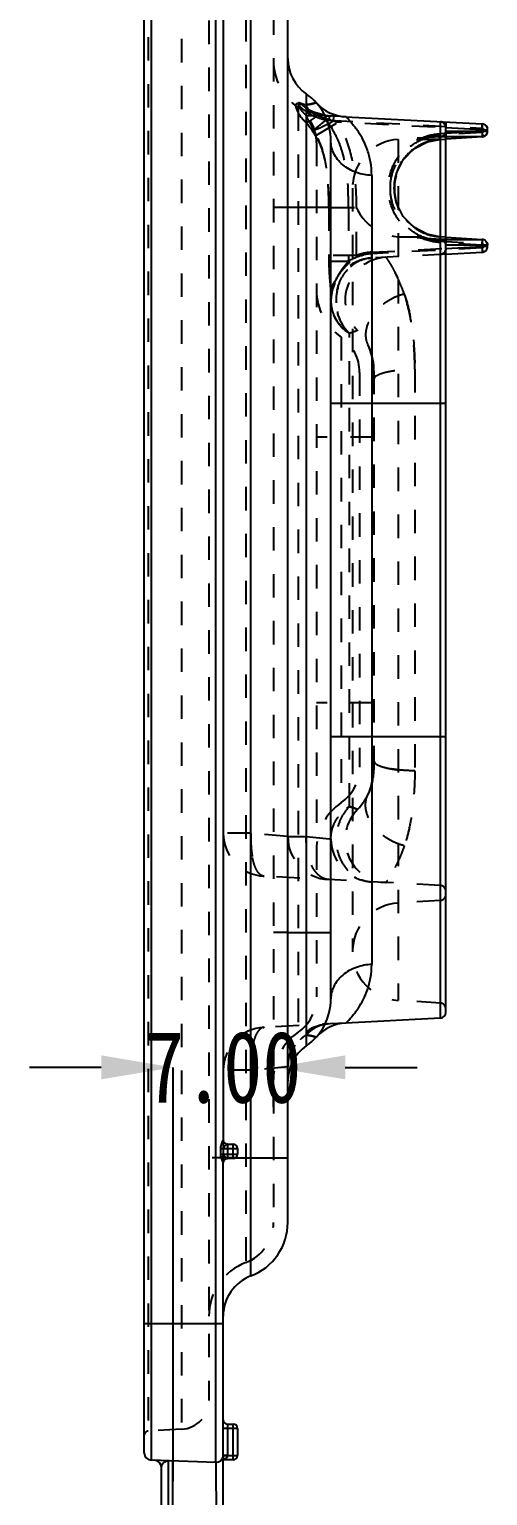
# Model space of a CAD drawing. Header units: millimetres. Extents: x 564 to 2602, y -1989 to 1042.
# Drawn here: x 923.5 to 955.4, y 0.3 to 102.4 of the extents above; entities that cross this region are included whole.
import ezdxf

# ---------------------------------------------------------------- set-up
doc = ezdxf.new("R2010")
doc.units = ezdxf.units.MM
doc.header["$LTSCALE"] = 16.335
doc.header["$PDMODE"] = 3
doc.header["$PDSIZE"] = 0.3125
doc.linetypes.add('HIDDEN', pattern=[0.2, 0.1, -0.1])
doc.layers.get('0').update_dxf_attribs({"linetype": 'CONTINUOUS'})
doc.layers.get('Defpoints').update_dxf_attribs({"linetype": 'CONTINUOUS'})
doc.layers.add('DEFAULT_2', color=8, linetype='HIDDEN')
doc.styles.get("Standard").update_dxf_attribs({"font": 'txt', "width": 0.8})
doc.dimstyles.get("Standard").update_dxf_attribs({"dimtxt": 0.15625, "dimasz": 0.1875, "dimexe": 0.125, "dimexo": 0.0625, "dimtad": 0, "dimtih": 1, "dimtoh": 1, "dimdsep": 46, "dimtxsty": 'Standard', "dimcen": 0.09, "dimadec": 0, "dimazin": 0, "dimtp": 0.01, "dimtm": 0.01, "dimtfac": 1, "dimtofl": 0, "dimtmove": 0, "dimatfit": 3, "dimfxl": 0, "dimtolj": 1, "dimarcsym": 0})

# ---------------------------------------------------------------- blocks, each defined once
blk = doc.blocks.new('*D6')
at = {"color": 6, "lineweight": -2}
for p, q in [((928.51, 30.09), (923.51, 30.09)), ((933.51, 1.27), (933.51, 30.09)), ((940.51, 27.32), (940.51, 30.09)), ((945.51, 30.09), (950.51, 30.09))]:
    blk.add_line(p, q, dxfattribs=at)
at = {"color": 6}
for points in [[(928.51, 30.93), (928.51, 29.26), (933.51, 30.09)], [(945.51, 30.93), (945.51, 29.26), (940.51, 30.09)]]:
    blk.add_solid(points, dxfattribs=at)
at = {"layer": 'Defpoints', "color": 0}
for p in [(940.51, 30.09), (940.51, 27.32), (933.51, 1.27)]:
    blk.add_point(p, dxfattribs=at)
at = {"color": 4, "insert": (937.01, 30.09), "char_height": 5, "attachment_point": 5}
blk.add_mtext('\\A1;7.00', dxfattribs=at)

msp = doc.modelspace()

# ---------------------------------------------------------------- linework, layer by layer
at = {"color": 7, "linetype": 'Continuous'}
for p, q in [((931.506, 3.231), (931.506, 129.717)), ((931.988, 126.765), (931.988, 2.731)), ((936.488, 2.574), (936.488, 126.922)), ((938.934, 15.562), (938.934, 113.934)), ((941.506, 19.298), (941.506, 110.198)), ((937.006, 104.448), (937.006, 25.048)), ((942.791, 97.907), (942.791, 31.588)), ((945.551, 96.312), (955.036, 95.815)), ((952.127, 33.528), (952.127, 95.968)), ((952.506, 33.927), (952.506, 95.568)), ((952.507, 95.568), (955.413, 95.416)), ((952.513, 95.324), (952.508, 95.324)), ((952.513, 95.324), (955.413, 95.324)), ((955.413, 95.324), (955.413, 95.416)), ((955.415, 95.416), (955.413, 95.416)), ((944.506, 34.871), (944.506, 94.625)), ((955.04, 94.924), (952.506, 94.924)), ((955.04, 94.924), (952.52, 94.767)), ((947.349, 92.23), (947.349, 37.265)), ((944.506, 89.998), (941.506, 89.998)), ((952.52, 87.929), (955.04, 87.771)), ((952.506, 87.771), (955.04, 87.771)), ((952.506, 86.748), (955.036, 86.88)), ((952.508, 87.372), (952.513, 87.372)), ((955.415, 87.372), (952.513, 87.372)), ((955.413, 87.28), (952.518, 87.128)), ((955.413, 87.28), (955.413, 87.372)), ((955.413, 87.28), (955.415, 87.28)), ((952.506, 76.348), (944.506, 76.348)), ((944.506, 53.148), (952.506, 53.148)), ((941.506, 39.498), (944.506, 39.498)), ((952.127, 33.528), (945.551, 33.183)), ((937.306, 24.748), (937.706, 24.748)), ((937.706, 23.748), (937.706, 24.748)), ((936.817, 24.448), (938.006, 24.448)), ((936.817, 24.448), (936.817, 24.048)), ((936.817, 24.048), (938.006, 24.048)), ((937.004, 24.448), (937.004, 24.048)), ((937.706, 23.748), (937.306, 23.748)), ((937.865, 23.798), (941.506, 23.798)), ((938.006, 24.448), (938.006, 24.048)), ((937.006, 3.074), (937.006, 23.448)), ((931.506, 12.248), (937.006, 12.248)), ((937.306, 5.248), (937.706, 5.248)), ((937.306, 5.248), (937.306, 3.048)), ((937.706, 2.748), (937.706, 5.248)), ((938.006, 4.948), (937.006, 4.948)), ((938.006, 4.948), (938.006, 3.048)), ((936.488, 2.574), (931.988, 2.731)), ((932.706, -8.252), (932.706, 2.223)), ((933.206, -1.314), (933.188, 2.689)), ((933.506, -8.252), (933.506, 2.748)), ((936.488, 2.574), (936.506, -1.429)), ((937.706, 2.748), (937.004, 2.748)), ((937.006, -8.252), (937.006, 2.748)), ((937.306, 3.048), (938.006, 3.048))]:
    msp.add_line(p, q, dxfattribs=at)
for centre, radius, start, end in [((944.506, 100.369), 3, 180, 235.1501), ((940.506, 94.625), 4, 0, 55.1501), ((945.708, 99.308), 3, 221.99368, 267), ((955.015, 95.417), 0.399, 72.48128, 86.96196), ((955.026, 95.319), 0.395, 298.05145, 308.89373), ((955.027, 95.421), 0.393, 52.0009, 58.02253), ((955.016, 95.417), 0.399, 28.93845, 51.96009), ((955.016, 95.322), 0.398, 308.95033, 330.07125), ((955.026, 95.419), 0.395, 28.81759, 35.75139), ((955.026, 95.32), 0.395, 324.84657, 331.36124), ((955.01, 95.416), 0.403, 0.01198, 14.39067), ((955.01, 95.324), 0.403, 345.68369, 359.96557), ((955.025, 95.324), 0.398, 349.79035, 359.93777), ((955.014, 95.323), 0.399, 273.62052, 288.00438), ((955.015, 87.279), 0.399, 273.03904, 287.51795), ((955.014, 87.373), 0.399, 71.99578, 86.37948), ((955.026, 87.275), 0.394, 298.25762, 307.984), ((955.026, 87.377), 0.394, 51.08473, 57.63667), ((955.016, 87.279), 0.399, 308.04016, 331.06677), ((955.016, 87.373), 0.399, 0.03443, 51.05313), ((955.026, 87.375), 0.395, 28.6417, 35.90371), ((955.026, 87.277), 0.395, 324.24525, 331.18137), ((955.01, 87.28), 0.403, 345.60956, 359.98802), ((955.025, 87.281), 0.398, 349.74795, 359.95552), ((940.506, 34.871), 4, 304.84991, 0), ((952.106, 33.927), 0.4, 273, 0), ((945.708, 30.187), 3, 93, 138.00632), ((944.506, 29.126), 3, 124.8499, 180), ((937.306, 25.048), 0.3, 180.0263, 270), ((937.706, 24.448), 0.3, 0, 90), ((937.306, 23.448), 0.3, 90, 179.97371), ((937.706, 24.048), 0.3, 270, 0), ((937.506, 19.298), 4, 290.92483, 0), ((940.006, 12.759), 3, 110.92483, 180), ((937.306, 5.548), 0.3, 180, 270), ((937.706, 4.948), 0.3, 0, 90), ((932.006, 3.231), 0.5, 180, 268), ((936.506, 3.074), 0.5, 268, 0), ((932.206, 2.223), 0.5, 0, 88), ((937.004, 2.448), 0.3, 90, 128.54434), ((937.706, 3.048), 0.3, 270, 0)]:
    msp.add_arc(centre, radius, start, end, dxfattribs=at)
for points, knots in [([(947.349, 92.23), (947.349, 92.545), (947.296, 93.146), (947.077, 93.972), (946.779, 94.671), (946.49, 95.167), (946.257, 95.502), (946.097, 95.712), (945.949, 95.89), (945.819, 96.037), (945.724, 96.139), (945.66, 96.205), (945.624, 96.243), (945.594, 96.271), (945.573, 96.294), (945.558, 96.304), (945.554, 96.312), (945.551, 96.312)], [0, 0, 0, 0, 0.206616, 0.3922058, 0.5578529, 0.7030068, 0.7672223, 0.8251231, 0.8760034, 0.9190837, 0.9535849, 0.9674353, 0.9789305, 0.9880031, 0.9945851, 0.9986073, 1, 1, 1, 1]), ([(952.136, 95.967), (952.234, 95.962), (952.435, 95.872), (952.513, 95.667), (952.513, 95.568)], [0, 0, 0, 0, 0.4993427, 1, 1, 1, 1]), ([(947.349, 92.23), (946.989, 92.245), (946.442, 92.347), (945.776, 92.648), (945.324, 92.955), (944.958, 93.332), (944.616, 93.867), (944.506, 94.332), (944.506, 94.625)], [0, 0, 0, 0, 0.2645455, 0.4012637, 0.5354226, 0.6637383, 0.784479, 1, 1, 1, 1]), ([(947.349, 37.265), (946.989, 37.25), (946.442, 37.149), (945.776, 36.847), (945.324, 36.541), (944.958, 36.164), (944.616, 35.628), (944.506, 35.164), (944.506, 34.871)], [0, 0, 0, 0, 0.2645447, 0.4012626, 0.5354214, 0.6637372, 0.7844781, 1, 1, 1, 1]), ([(945.551, 33.183), (945.553, 33.184), (945.558, 33.192), (945.573, 33.202), (945.594, 33.224), (945.623, 33.253), (945.66, 33.29), (945.724, 33.356), (945.819, 33.458), (945.949, 33.605), (946.097, 33.784), (946.257, 33.994), (946.49, 34.329), (946.779, 34.824), (947.077, 35.524), (947.296, 36.35), (947.349, 36.95), (947.349, 37.266)], [0, 0, 0, 0, 0.0013867, 0.0054059, 0.0119873, 0.0210613, 0.0325592, 0.0464133, 0.0809227, 0.12401, 0.1748951, 0.2327987, 0.2970146, 0.4421643, 0.6078044, 0.7933867, 1, 1, 1, 1]), ([(937.006, 25.048), (937.006, 25.046), (937, 25.041), (936.994, 25.029), (936.982, 25.009), (936.969, 24.981), (936.953, 24.949), (936.93, 24.898), (936.901, 24.83), (936.868, 24.742), (936.831, 24.616), (936.82, 24.515), (936.817, 24.448)], [0, 0, 0, 0, 0.0080061, 0.0300975, 0.0666688, 0.1161815, 0.1746826, 0.2385228, 0.3772645, 0.5261225, 0.6811027, 1, 1, 1, 1]), ([(937.305, 24.748), (937.299, 24.748), (937.282, 24.735), (937.251, 24.718), (937.209, 24.689), (937.161, 24.656), (937.111, 24.617), (937.062, 24.572), (937.019, 24.518), (937.006, 24.471), (937.004, 24.448)], [0, 0, 0, 0, 0.0433194, 0.1325718, 0.2524851, 0.3871253, 0.531308, 0.6829079, 0.8389732, 1, 1, 1, 1]), ([(936.817, 24.048), (936.821, 23.98), (936.834, 23.848), (936.889, 23.696), (936.935, 23.586), (936.963, 23.526), (936.982, 23.488), (936.995, 23.464), (936.999, 23.458), (937.006, 23.447), (937.006, 23.448)], [0, 0, 0, 0, 0.3189669, 0.6224638, 0.761287, 0.8834591, 0.9329788, 0.9705648, 0.9935815, 1, 1, 1, 1]), ([(937.004, 24.048), (937.007, 24.024), (937.019, 23.978), (937.062, 23.924), (937.111, 23.879), (937.16, 23.84), (937.208, 23.806), (937.251, 23.779), (937.282, 23.76), (937.299, 23.748), (937.305, 23.748)], [0, 0, 0, 0, 0.1608561, 0.3167522, 0.467881, 0.6118474, 0.7470946, 0.8671666, 0.9550227, 1, 1, 1, 1]), ([(937.306, 3.048), (937.267, 3.049), (937.212, 3.052), (937.141, 3.056), (937.096, 3.059), (937.06, 3.063), (937.031, 3.066), (937.017, 3.069), (937.006, 3.071), (937.006, 3.074)], [0, 0, 0, 0, 0.3802733, 0.5529347, 0.7038317, 0.8278228, 0.9201096, 0.977718, 1, 1, 1, 1]), ([(932.706, 2.223), (932.706, 2.258), (932.715, 2.326), (932.757, 2.417), (932.811, 2.497), (932.894, 2.589), (933.019, 2.669), (933.134, 2.691), (933.188, 2.689)], [0, 0, 0, 0, 0.144246, 0.2749709, 0.407075, 0.5369261, 0.7768255, 1, 1, 1, 1]), ([(937.024, 2.756), (937.022, 2.755), (937.015, 2.752), (937.009, 2.748), (937.004, 2.748)], [0, 0, 0, 0, 0.3791216, 1, 1, 1, 1]), ([(937.134, 2.813), (937.124, 2.807), (937.089, 2.786), (937.051, 2.768), (937.024, 2.756)], [0, 0, 0, 0, 0.280744, 1, 1, 1, 1]), ([(937.305, 3.048), (937.301, 3.021), (937.288, 2.97), (937.247, 2.903), (937.192, 2.854), (937.154, 2.826), (937.134, 2.813)], [0, 0, 0, 0, 0.2688971, 0.5245106, 0.7692186, 1, 1, 1, 1])]:
    msp.add_open_spline(points, degree=3, knots=knots, dxfattribs=at)
for points in [[(952.506, 95.568), (952.506, 95.635), (952.488, 95.704), (952.455, 95.762)], [(955.134, 95.8), (955.105, 95.808), (955.075, 95.813), (955.044, 95.815)], [(955.235, 95.755), (955.204, 95.774), (955.169, 95.789), (955.134, 95.8)], [(955.304, 95.691), (955.258, 95.74), (955.198, 95.777), (955.135, 95.797)], [(955.305, 95.05), (955.26, 95.001), (955.201, 94.964), (955.138, 94.943)], [(955.304, 95.691), (955.35, 95.643), (955.384, 95.581), (955.401, 95.516)], [(955.305, 95.05), (955.35, 95.098), (955.384, 95.16), (955.401, 95.224)], [(955.361, 95.124), (955.396, 95.184), (955.415, 95.255), (955.415, 95.324)], [(955.415, 95.416), (955.415, 95.482), (955.397, 95.551), (955.365, 95.61)], [(955.422, 95.415), (955.422, 95.482), (955.404, 95.551), (955.372, 95.609)], [(955.373, 95.131), (955.394, 95.169), (955.408, 95.211), (955.416, 95.254)], [(955.048, 94.924), (955.105, 94.928), (955.161, 94.944), (955.211, 94.971)], [(955.044, 86.881), (955.103, 86.884), (955.161, 86.901), (955.213, 86.928)], [(955.137, 87.755), (955.108, 87.764), (955.078, 87.769), (955.048, 87.771)], [(955.304, 87.005), (955.258, 86.956), (955.198, 86.918), (955.135, 86.898)], [(955.237, 87.71), (955.206, 87.729), (955.172, 87.745), (955.137, 87.755)], [(955.305, 87.646), (955.26, 87.694), (955.201, 87.732), (955.138, 87.752)], [(955.304, 87.005), (955.35, 87.053), (955.384, 87.115), (955.401, 87.18)], [(955.365, 87.565), (955.397, 87.507), (955.415, 87.438), (955.415, 87.372)], [(955.365, 87.086), (955.397, 87.144), (955.415, 87.213), (955.415, 87.28)], [(955.372, 87.086), (955.393, 87.125), (955.408, 87.167), (955.416, 87.21)], [(955.422, 87.372), (955.422, 87.438), (955.405, 87.507), (955.373, 87.565)]]:
    msp.add_open_spline(points, degree=3, dxfattribs=at)
at = {"layer": 'DEFAULT_2', "color": 8, "linetype": 'HIDDEN'}
for p, q in [((931.79, 124.733), (931.79, 4.763)), ((934.11, 124.611), (934.11, 4.884)), ((936.006, 122.614), (936.006, 6.882)), ((938.577, 113), (938.577, 16.496)), ((940.506, 110.198), (940.506, 19.298)), ((942.22, 96.96), (942.22, 32.536)), ((945.551, 96.312), (944.41, 96.372)), ((944.41, 96.073), (955.044, 95.515)), ((944.69, 96.034), (944.707, 96.357)), ((943.501, 95.025), (944.999, 95.941)), ((955.036, 95.416), (944.999, 95.941)), ((952.078, 95.14), (955.036, 95.324)), ((952.103, 94.741), (952.078, 95.14)), ((955.045, 95.224), (952.113, 95.041)), ((952.506, 95.568), (952.513, 95.568)), ((952.507, 95.568), (952.506, 95.568)), ((952.506, 95.324), (952.508, 95.324)), ((952.508, 95.324), (952.513, 95.324)), ((955.036, 95.416), (955.036, 95.324)), ((955.036, 95.416), (955.415, 95.416)), ((955.139, 95.324), (955.139, 95.415)), ((943.506, 94.498), (943.506, 34.998)), ((952.133, 94.925), (949.194, 94.741)), ((949.194, 94.741), (949.194, 34.754)), ((952.114, 94.741), (949.194, 94.741)), ((952.103, 94.741), (952.52, 94.767)), ((952.506, 94.924), (952.14, 94.924)), ((946.006, 91.348), (946.006, 38.148)), ((941.506, 89.998), (940.506, 89.998)), ((944.362, 89.998), (944.365, 86.255)), ((944.506, 89.998), (946.29, 89.998)), ((945.734, 89.998), (945.734, 86.255)), ((946.29, 86.657), (946.29, 89.998)), ((949.194, 87.954), (952.114, 87.954)), ((952.133, 87.771), (949.194, 87.954)), ((952.078, 87.555), (952.103, 87.954)), ((952.52, 87.929), (952.103, 87.954)), ((947.349, 86.478), (947.328, 86.877)), ((947.331, 86.877), (955.036, 87.28)), ((955.044, 87.18), (947.349, 86.777)), ((955.036, 87.372), (952.078, 87.555)), ((952.113, 87.655), (955.045, 87.472)), ((952.506, 87.771), (952.14, 87.771)), ((952.508, 87.372), (952.506, 87.372)), ((952.506, 87.127), (952.513, 87.128)), ((952.513, 87.372), (952.508, 87.372)), ((955.036, 87.372), (955.036, 87.28)), ((955.415, 87.28), (955.036, 87.28)), ((955.139, 87.28), (955.139, 87.372)), ((955.415, 87.372), (955.422, 87.372)), ((946.29, 86.657), (944.362, 86.657)), ((944.365, 86.255), (945.734, 86.255)), ((952.506, 86.748), (947.349, 86.478)), ((948.339, 86.529), (948.211, 86.523)), ((944.506, 83.704), (944.504, 83.579)), ((945.22, 80.96), (945.22, 48.536)), ((945.791, 48.266), (945.791, 81.23)), ((947.088, 80.404), (947.205, 80.126)), ((947.2, 80.138), (947.369, 79.523)), ((947.365, 79.54), (947.48, 78.715)), ((947.478, 78.736), (947.506, 78.055)), ((950.349, 78.744), (950.349, 50.752)), ((946.506, 78.498), (946.506, 50.998)), ((947.506, 78.625), (947.506, 50.871)), ((947.506, 73.998), (943.506, 73.998)), ((947.506, 55.498), (943.506, 55.498)), ((947.506, 51.445), (947.478, 50.759)), ((947.48, 50.781), (947.365, 49.955)), ((947.205, 49.37), (947.088, 49.092)), ((947.369, 49.973), (947.201, 49.358)), ((938.934, 46.407), (937.006, 46.407)), ((941.506, 46.171), (938.934, 46.407)), ((941.506, 46.171), (942.791, 46.171)), ((942.791, 46.171), (944.506, 46.014)), ((952.127, 42.768), (939.849, 43.411)), ((948.301, 42.968), (948.3, 42.968)), ((948.339, 42.966), (948.301, 42.968)), ((952.131, 41.724), (949.194, 41.541)), ((941.506, 39.498), (940.506, 39.498)), ((952.131, 34.571), (949.194, 34.754)), ((945.551, 33.183), (939.849, 32.885)), ((938.934, 29.889), (937.006, 29.889)), ((941.506, 30.124), (938.934, 29.889)), ((937.006, 25.048), (937.006, 24.448)), ((937.306, 24.748), (937.306, 23.748)), ((937.865, 23.798), (936.006, 23.798)), ((937.006, 23.448), (937.006, 24.048)), ((934.11, 4.884), (931.79, 4.763)), ((937.006, 3.074), (937.006, 2.748))]:
    msp.add_line(p, q, dxfattribs=at)
for points in [[(948.901, 91.343), (949.064, 92.384), (949.54, 93.327), (950.283, 94.079), (951.222, 94.569), (952.103, 94.741)], [(952.103, 87.955), (951.221, 88.127), (950.284, 88.616), (949.542, 89.365), (949.066, 90.304), (948.901, 91.343)], [(944.503, 83.423), (944.505, 83.285), (944.506, 83.229)]]:
    msp.add_lwpolyline(points, dxfattribs=at)
for centre, radius, start, end in [((944.506, 100.242), 4, 180, 235.1501), ((942.634, 98.702), 1.547, 253.63055, 256.52502), ((940.506, 94.498), 3, 0, 55.1501), ((943.52, 98.156), 1.622, 225.99089, 236.54723), ((946.797, 105.569), 9.836, 250.13849, 254.48091), ((944.675, 101.374), 5.009, 263.14367, 266.97049), ((939.932, 92.742), 5.398, 37.428, 38.34451), ((944.686, 101.242), 5.177, 264.23261, 264.92071), ((939.891, 92.711), 5.449, 37.04385, 37.42882), ((944.675, 101.111), 5.046, 264.9149, 266.99178), ((971.168, 183.495), 91.381, 253.15701, 253.3587), ((939.783, 92.84), 4.24, 30.62891, 35.74716), ((983.302, 116.364), 45.16, 207.67655, 208.19841), ((939.487, 92.662), 4.586, 28.34191, 30.66119), ((939.867, 92.693), 5.479, 36.66937, 37.04386), ((952.377, 91.164), 3.886, 94.96939, 105.44991), ((952.388, 91.074), 3.976, 93.96997, 95.00971), ((946.709, 94.703), 5.413, 2.29892, 3.57409), ((952.108, 95.324), 0.4, 273.59421, 0.0329), ((949.406, 91.348), 3.4, 93.56971, 266.43029), ((952.327, 91.348), 3.4, 110.207, 249.78394), ((952.311, 91.33), 3.417, 119.89076, 138.48209), ((952.317, 91.316), 3.432, 109.6674, 119.86459), ((952.329, 91.333), 3.415, 93.60784, 110.14853), ((952.319, 91.3), 3.448, 93.58285, 109.60471), ((952.296, 91.345), 3.396, 138.51756, 162.33562), ((952.306, 91.345), 3.406, 162.37892, 179.94523), ((925.777, 90.034), 19.957, 359.89665, 3.7446), ((952.323, 91.348), 3.679, 179.34752, 180.65514), ((952.329, 91.364), 3.416, 249.84569, 266.391), ((947.506, 83.482), 3.4, 92.94329, 110.94368), ((952.377, 91.53), 3.884, 254.54069, 265.03378), ((952.388, 91.619), 3.974, 264.99381, 266.0333), ((946.932, 87.981), 5.189, 356.39826, 357.71805), ((952.108, 87.372), 0.4, 359.98242, 86.40252), ((952.115, 87.125), 0.397, 273.00733, 0.02458), ((947.506, 83.482), 3, 92.99948, 179.99303), ((948.496, 83.534), 3, 93, 224.52719), ((947.526, 83.446), 3.336, 93.76145, 102.87803), ((947.529, 83.417), 3.364, 93.07058, 93.77525), ((947.506, 84.242), 4, 180, 235.1501), ((938.09, 83.728), 6.415, 0.0637, 2.59981), ((946.974, 83.482), 2.468, 180.00044, 181.0379), ((947.006, 83.483), 2.5, 181.04575, 185.70111), ((947.07, 83.491), 2.564, 185.73976, 199.93123), ((943.506, 78.498), 3, 0, 55.1501), ((947.386, 83.734), 2.968, 232.6706, 237.51402), ((947.814, 83.274), 2.875, 222.6251, 225.28743), ((943.506, 78.625), 4, 360, 44.52719), ((939.816, 78.156), 7.687, 3.58659, 6.22458), ((943.506, 50.998), 3, 304.8499, 0), ((943.506, 50.871), 4, 315.47281, 0), ((947.506, 45.253), 4, 124.8499, 180), ((948.496, 45.962), 3, 135.47281, 267), ((947.388, 45.758), 2.972, 122.49408, 127.33106), ((947.577, 46.433), 2.559, 134.27784, 137.38005), ((940.006, 46.407), 3, 180, 266.99999), ((944.506, 46.171), 3, 180, 266.9999), ((947.506, 46.014), 3, 180, 266.99894), ((947.474, 45.362), 2.347, 249.29484, 266.92723), ((952.106, 42.368), 0.4, 0, 87), ((952.106, 42.124), 0.4, 273.56971, 0), ((949.406, 38.148), 3.4, 93.56971, 266.43029), ((940.506, 34.998), 3, 304.8499, 0), ((952.106, 34.172), 0.4, 0, 86.43029), ((940.006, 29.889), 3, 93.00001, 180), ((944.506, 30.124), 3, 92.99943, 180), ((944.612, 30.722), 2.44, 123.81258, 128.29268), ((944.476, 30.956), 2.169, 101.88657, 109.45142), ((944.468, 30.99), 2.134, 100.84872, 101.86928), ((944.459, 31.042), 2.082, 93.03867, 100.87733), ((944.506, 29.253), 4, 124.8499, 180), ((944.551, 29.611), 3.254, 128.25782, 131.66002), ((944.869, 29.202), 3.771, 123.43121, 128.21171), ((944.686, 30.63), 2.558, 128.31678, 137.77087), ((937.506, 19.298), 3, 290.92483, 0), ((940.006, 12.759), 4, 110.92483, 180), ((934.006, 6.882), 2, 273, 360), ((931.806, 4.463), 0.3, 93, 180)]:
    msp.add_arc(centre, radius, start, end, dxfattribs=at)
for points, knots in [([(942.198, 97.217), (942.163, 97.228), (942.099, 97.241), (942.051, 97.175), (942.049, 97.135), (942.049, 97.113)], [0, 0, 0, 0, 0.4840428, 0.6994486, 1, 1, 1, 1]), ([(942.049, 97.113), (942.049, 97.066), (942.067, 96.962), (942.101, 96.862), (942.122, 96.807)], [0, 0, 0, 0, 0.4428056, 1, 1, 1, 1]), ([(942.791, 96.405), (942.692, 96.492), (942.554, 96.635), (942.4, 96.844), (942.321, 96.979), (942.272, 97.085), (942.246, 97.156), (942.232, 97.218), (942.231, 97.267), (942.255, 97.303), (942.297, 97.307), (942.343, 97.295), (942.376, 97.282), (942.394, 97.275)], [0, 0, 0, 0, 0.3226741, 0.4812011, 0.6327145, 0.7028195, 0.765839, 0.8181264, 0.8563482, 0.8838153, 0.9129168, 0.9522573, 1, 1, 1, 1]), ([(942.394, 97.275), (942.514, 97.137), (942.699, 96.973), (942.905, 96.846), (942.958, 96.816)], [0, 0, 0, 0, 0.7512451, 1, 1, 1, 1]), ([(942.394, 97.275), (942.426, 97.261), (942.555, 97.209), (942.689, 97.17), (942.791, 97.146)], [0, 0, 0, 0, 0.2473025, 1, 1, 1, 1]), ([(942.791, 97.146), (942.849, 97.154), (942.955, 97.171), (943.099, 97.199), (943.218, 97.225), (943.312, 97.25), (943.376, 97.268), (943.416, 97.28), (943.439, 97.287), (943.455, 97.293), (943.469, 97.297), (943.473, 97.3), (943.479, 97.3), (943.479, 97.301)], [0, 0, 0, 0, 0.2471251, 0.4552391, 0.6267503, 0.763916, 0.8686838, 0.9093143, 0.942282, 0.967713, 0.9857303, 0.9964539, 1, 1, 1, 1]), ([(943.478, 97.301), (943.422, 97.28), (943.196, 97.216), (942.965, 97.171), (942.791, 97.146)], [0, 0, 0, 0, 0.2536609, 1, 1, 1, 1]), ([(942.958, 96.816), (942.943, 96.841), (942.88, 96.947), (942.827, 97.059), (942.791, 97.146)], [0, 0, 0, 0, 0.2342073, 1, 1, 1, 1]), ([(942.791, 97.146), (942.797, 97.1), (942.821, 96.938), (942.855, 96.777), (942.888, 96.664)], [0, 0, 0, 0, 0.2841808, 1, 1, 1, 1]), ([(942.122, 96.807), (942.133, 96.78), (942.18, 96.667), (942.239, 96.558), (942.288, 96.48)], [0, 0, 0, 0, 0.2418849, 1, 1, 1, 1]), ([(942.626, 96.803), (942.647, 96.789), (942.73, 96.736), (942.819, 96.692), (942.888, 96.664)], [0, 0, 0, 0, 0.2532979, 1, 1, 1, 1]), ([(942.791, 96.405), (942.901, 96.393), (943.138, 96.397), (943.37, 96.438), (943.492, 96.468)], [0, 0, 0, 0, 0.4692939, 1, 1, 1, 1]), ([(943.309, 95.389), (943.262, 95.478), (943.088, 95.816), (942.919, 96.156), (942.791, 96.405)], [0, 0, 0, 0, 0.2651192, 1, 1, 1, 1]), ([(942.791, 95.91), (942.81, 95.919), (942.894, 95.958), (942.975, 96.003), (943.038, 96.04)], [0, 0, 0, 0, 0.2180852, 1, 1, 1, 1]), ([(942.888, 96.664), (942.88, 96.666), (942.867, 96.668), (942.85, 96.669), (942.832, 96.663), (942.839, 96.644), (942.852, 96.632), (942.869, 96.617), (942.888, 96.602), (942.914, 96.583), (942.949, 96.56), (943.006, 96.524), (943.08, 96.482), (943.171, 96.436), (943.265, 96.393), (943.359, 96.354), (943.423, 96.329), (943.456, 96.318)], [0, 0, 0, 0, 0.0283676, 0.0528618, 0.0698952, 0.0871441, 0.114263, 0.1436746, 0.1745408, 0.2063402, 0.2709528, 0.336396, 0.4683996, 0.6010573, 0.7339675, 0.8669715, 1, 1, 1, 1]), ([(943.492, 96.468), (943.438, 96.494), (943.322, 96.553), (943.191, 96.624), (942.867, 96.841), (942.958, 96.816)], [0, 0, 0, 0, 0.2779638, 0.5544407, 1, 1, 1, 1]), ([(942.958, 96.816), (943.097, 96.752), (943.655, 96.519), (944.256, 96.38), (944.707, 96.357)], [0, 0, 0, 0, 0.2531765, 1, 1, 1, 1]), ([(943.038, 96.04), (943.071, 96.06), (943.214, 96.147), (943.352, 96.242), (943.456, 96.318)], [0, 0, 0, 0, 0.2290578, 1, 1, 1, 1]), ([(943.309, 95.388), (943.401, 95.414), (943.607, 95.488), (944.074, 95.693), (944.439, 95.889), (944.69, 96.034)], [0, 0, 0, 0, 0.1879843, 0.4296675, 1, 1, 1, 1]), ([(943.344, 95.42), (943.399, 95.467), (943.67, 95.695), (943.945, 95.916), (944.166, 96.091)], [0, 0, 0, 0, 0.2046242, 1, 1, 1, 1]), ([(943.492, 96.468), (943.597, 96.419), (943.988, 96.25), (944.393, 96.117), (944.69, 96.034)], [0, 0, 0, 0, 0.2739437, 1, 1, 1, 1]), ([(944.41, 96.073), (944.412, 96.113), (944.415, 96.17), (944.416, 96.24), (944.417, 96.282), (944.416, 96.316), (944.416, 96.345), (944.413, 96.359), (944.412, 96.372), (944.41, 96.372)], [0, 0, 0, 0, 0.4017234, 0.5684208, 0.7045415, 0.8184135, 0.9122125, 0.97527, 1, 1, 1, 1]), ([(942.791, 95.91), (942.827, 95.863), (942.973, 95.666), (943.116, 95.468), (943.225, 95.317)], [0, 0, 0, 0, 0.2432817, 1, 1, 1, 1]), ([(943.225, 95.317), (943.233, 95.325), (943.273, 95.36), (943.313, 95.394), (943.344, 95.42)], [0, 0, 0, 0, 0.2227004, 1, 1, 1, 1]), ([(944.362, 89.998), (944.362, 90.453), (944.342, 91.352), (944.198, 93.054), (943.887, 94.307), (943.502, 95.025)], [0, 0, 0, 0, 0.2661045, 0.5238893, 1, 1, 1, 1]), ([(946.29, 89.998), (946.29, 90.511), (946.248, 91.792), (945.969, 93.83), (945.4, 95.286), (944.999, 95.941)], [0, 0, 0, 0, 0.2502788, 0.625401, 1, 1, 1, 1]), ([(952.078, 87.555), (951.604, 87.589), (950.655, 87.823), (949.473, 88.682), (948.685, 89.912), (948.41, 91.348), (948.685, 92.783), (949.473, 94.014), (950.655, 94.873), (951.604, 95.107), (952.078, 95.14)], [0, 0, 0, 0, 0.1250228, 0.2500346, 0.3750149, 0.5000018, 0.6249885, 0.7499711, 0.8749801, 1, 1, 1, 1]), ([(952.14, 94.924), (952.237, 94.931), (952.435, 95.022), (952.513, 95.226), (952.513, 95.324)], [0, 0, 0, 0, 0.4993516, 1, 1, 1, 1]), ([(952.32, 94.986), (952.376, 95.021), (952.472, 95.123), (952.506, 95.257), (952.506, 95.324)], [0, 0, 0, 0, 0.4999257, 1, 1, 1, 1]), ([(952.508, 95.324), (952.508, 95.308), (952.503, 95.241), (952.481, 95.176), (952.457, 95.131)], [0, 0, 0, 0, 0.2379612, 1, 1, 1, 1]), ([(952.513, 95.324), (952.513, 95.308), (952.509, 95.243), (952.488, 95.179), (952.465, 95.135)], [0, 0, 0, 0, 0.2380774, 1, 1, 1, 1]), ([(952.516, 95.947), (952.517, 95.947), (952.517, 95.943), (952.518, 95.939), (952.518, 95.928), (952.519, 95.909), (952.518, 95.875), (952.518, 95.827), (952.516, 95.767), (952.511, 95.673), (952.508, 95.599), (952.506, 95.548)], [0, 0, 0, 0, 0.0055074, 0.0202242, 0.0442, 0.0772204, 0.169382, 0.2935757, 0.4449109, 0.618175, 1, 1, 1, 1]), ([(952.506, 95.166), (952.509, 95.115), (952.513, 95.041), (952.518, 94.947), (952.52, 94.887), (952.522, 94.838), (952.522, 94.805), (952.522, 94.785), (952.522, 94.775), (952.521, 94.771), (952.521, 94.767), (952.52, 94.767)], [0, 0, 0, 0, 0.3830637, 0.5567652, 0.7083179, 0.8324621, 0.9242733, 0.9570047, 0.9806221, 0.994919, 1, 1, 1, 1]), ([(955.036, 95.815), (955.039, 95.815), (955.04, 95.8), (955.043, 95.781), (955.044, 95.743), (955.045, 95.694), (955.044, 95.634), (955.041, 95.54), (955.038, 95.467), (955.036, 95.416)], [0, 0, 0, 0, 0.0217121, 0.0792611, 0.1717457, 0.2958266, 0.4468212, 0.6189865, 1, 1, 1, 1]), ([(955.036, 95.324), (955.039, 95.273), (955.043, 95.199), (955.046, 95.105), (955.047, 95.045), (955.047, 94.997), (955.047, 94.958), (955.044, 94.94), (955.042, 94.924), (955.04, 94.924)], [0, 0, 0, 0, 0.3819559, 0.5544455, 0.7056818, 0.8297811, 0.9220676, 0.9790219, 1, 1, 1, 1]), ([(955.05, 95.776), (955.05, 95.786), (955.049, 95.799), (955.047, 95.81), (955.045, 95.815), (955.044, 95.815)], [0, 0, 0, 0, 0.7145512, 0.9149682, 1, 1, 1, 1]), ([(955.044, 95.515), (955.046, 95.544), (955.05, 95.631), (955.052, 95.718), (955.05, 95.776)], [0, 0, 0, 0, 0.3281071, 1, 1, 1, 1]), ([(955.045, 95.224), (955.047, 95.2), (955.051, 95.113), (955.056, 95.027), (955.054, 94.965)], [0, 0, 0, 0, 0.2815834, 1, 1, 1, 1]), ([(943.523, 94.839), (943.547, 94.796), (943.638, 94.621), (943.718, 94.44), (943.773, 94.302)], [0, 0, 0, 0, 0.2481972, 1, 1, 1, 1]), ([(943.773, 94.302), (944.034, 93.647), (944.244, 92.574), (944.35, 91.125), (944.365, 90.376), (944.365, 89.998)], [0, 0, 0, 0, 0.4850658, 0.7401738, 1, 1, 1, 1]), ([(944.923, 94.833), (945.046, 94.559), (945.465, 93.435), (945.631, 92.233), (945.691, 91.337)], [0, 0, 0, 0, 0.2503316, 1, 1, 1, 1]), ([(948.645, 91.39), (948.649, 91.785), (948.786, 92.578), (949.357, 93.638), (950.231, 94.465), (950.962, 94.804), (951.342, 94.909)], [0, 0, 0, 0, 0.250119, 0.5001659, 0.7501249, 1, 1, 1, 1]), ([(952.119, 94.779), (952.119, 94.77), (952.118, 94.757), (952.117, 94.746), (952.115, 94.741), (952.114, 94.741)], [0, 0, 0, 0, 0.7193344, 0.9163528, 1, 1, 1, 1]), ([(952.117, 94.92), (952.118, 94.906), (952.119, 94.859), (952.12, 94.811), (952.119, 94.779)], [0, 0, 0, 0, 0.3153723, 1, 1, 1, 1]), ([(952.332, 94.989), (952.317, 94.98), (952.258, 94.947), (952.19, 94.928), (952.14, 94.924)], [0, 0, 0, 0, 0.2609043, 1, 1, 1, 1]), ([(955.054, 94.965), (955.053, 94.955), (955.053, 94.941), (955.051, 94.929), (955.049, 94.924), (955.048, 94.924)], [0, 0, 0, 0, 0.7352941, 0.9250024, 1, 1, 1, 1]), ([(951.342, 87.786), (950.962, 87.892), (950.231, 88.231), (949.357, 89.057), (948.786, 90.117), (948.649, 90.911), (948.645, 91.306)], [0, 0, 0, 0, 0.249875, 0.4998335, 0.7498806, 1, 1, 1, 1]), ([(948.9, 91.348), (948.9, 90.922), (949.065, 90.062), (949.77, 88.961), (950.829, 88.196), (951.678, 87.981), (952.103, 87.955)], [0, 0, 0, 0, 0.2498996, 0.4998465, 0.7498568, 1, 1, 1, 1]), ([(952.114, 87.954), (952.115, 87.954), (952.117, 87.947), (952.118, 87.938), (952.119, 87.921), (952.12, 87.89), (952.119, 87.84), (952.118, 87.798), (952.117, 87.774)], [0, 0, 0, 0, 0.0246245, 0.0854779, 0.1805594, 0.3031539, 0.6019346, 1, 1, 1, 1]), ([(952.52, 87.929), (952.521, 87.929), (952.521, 87.925), (952.522, 87.92), (952.522, 87.91), (952.522, 87.891), (952.522, 87.857), (952.52, 87.809), (952.518, 87.749), (952.513, 87.654), (952.509, 87.58), (952.506, 87.529)], [0, 0, 0, 0, 0.0050841, 0.0193883, 0.0430144, 0.0757535, 0.1675681, 0.2917123, 0.4432603, 0.6169486, 1, 1, 1, 1]), ([(952.457, 87.564), (952.425, 87.624), (952.329, 87.724), (952.197, 87.767), (952.133, 87.771)], [0, 0, 0, 0, 0.5112358, 1, 1, 1, 1]), ([(952.136, 86.728), (952.234, 86.734), (952.435, 86.824), (952.513, 87.029), (952.513, 87.128)], [0, 0, 0, 0, 0.4993427, 1, 1, 1, 1]), ([(952.14, 87.771), (952.237, 87.765), (952.435, 87.674), (952.513, 87.47), (952.513, 87.372)], [0, 0, 0, 0, 0.4993516, 1, 1, 1, 1]), ([(952.32, 87.71), (952.376, 87.674), (952.472, 87.573), (952.506, 87.438), (952.506, 87.372)], [0, 0, 0, 0, 0.4999927, 1, 1, 1, 1]), ([(952.516, 86.748), (952.517, 86.748), (952.517, 86.752), (952.518, 86.757), (952.518, 86.767), (952.519, 86.787), (952.518, 86.82), (952.518, 86.869), (952.516, 86.929), (952.511, 87.023), (952.508, 87.097), (952.506, 87.148)], [0, 0, 0, 0, 0.0055086, 0.0202297, 0.0442113, 0.077238, 0.1694096, 0.2936095, 0.4449501, 0.6182192, 1, 1, 1, 1]), ([(955.04, 87.771), (955.042, 87.771), (955.044, 87.756), (955.047, 87.738), (955.047, 87.699), (955.047, 87.651), (955.046, 87.591), (955.043, 87.497), (955.039, 87.423), (955.036, 87.372)], [0, 0, 0, 0, 0.0211049, 0.0780736, 0.1699641, 0.2938812, 0.4450061, 0.6181112, 1, 1, 1, 1]), ([(955.036, 87.28), (955.038, 87.229), (955.041, 87.155), (955.044, 87.062), (955.045, 87.001), (955.044, 86.953), (955.043, 86.914), (955.04, 86.896), (955.039, 86.881), (955.036, 86.88)], [0, 0, 0, 0, 0.3805996, 0.5526504, 0.7036787, 0.8278409, 0.9204937, 0.9781527, 1, 1, 1, 1]), ([(955.044, 87.18), (955.046, 87.156), (955.049, 87.07), (955.053, 86.984), (955.05, 86.922)], [0, 0, 0, 0, 0.2811543, 1, 1, 1, 1]), ([(955.05, 86.922), (955.05, 86.912), (955.049, 86.898), (955.047, 86.886), (955.045, 86.881), (955.044, 86.881)], [0, 0, 0, 0, 0.7313955, 0.9224621, 1, 1, 1, 1]), ([(955.045, 87.472), (955.047, 87.5), (955.052, 87.587), (955.055, 87.675), (955.054, 87.733)], [0, 0, 0, 0, 0.3285364, 1, 1, 1, 1]), ([(955.054, 87.733), (955.053, 87.743), (955.053, 87.755), (955.051, 87.767), (955.049, 87.771), (955.048, 87.771)], [0, 0, 0, 0, 0.7187598, 0.9178019, 1, 1, 1, 1]), ([(944.506, 84.029), (944.506, 84.379), (944.413, 85.253), (944.362, 86.13), (944.362, 86.657)], [0, 0, 0, 0, 0.3991274, 1, 1, 1, 1]), ([(944.365, 86.255), (944.365, 85.83), (944.4, 85.228), (944.468, 84.485), (944.493, 84.165), (944.499, 84.019)], [0, 0, 0, 0, 0.5702727, 0.804859, 1, 1, 1, 1]), ([(945.734, 86.255), (945.654, 86.165), (945.496, 85.985), (945.274, 85.701), (945.075, 85.401), (944.84, 84.983), (944.617, 84.425), (944.53, 83.951), (944.514, 83.712)], [0, 0, 0, 0, 0.1254407, 0.2507465, 0.3758907, 0.500878, 0.7504158, 1, 1, 1, 1]), ([(947.346, 86.477), (947.058, 86.462), (946.601, 86.349), (946.047, 86.024), (945.635, 85.654), (945.287, 85.172), (944.938, 84.415), (944.852, 83.767), (944.874, 83.344)], [0, 0, 0, 0, 0.1963515, 0.3106259, 0.4352718, 0.5699639, 0.7117024, 1, 1, 1, 1]), ([(944.853, 84.932), (944.938, 85.1), (945.135, 85.423), (945.494, 85.858), (945.889, 86.26), (946.156, 86.525), (946.29, 86.657)], [0, 0, 0, 0, 0.2504699, 0.4998637, 0.7492127, 1, 1, 1, 1]), ([(945.792, 81.23), (945.59, 81.429), (945.242, 81.897), (944.925, 82.718), (944.833, 83.604), (944.967, 84.479), (945.321, 85.272), (945.868, 85.913), (946.562, 86.345), (947.088, 86.464), (947.349, 86.478)], [0, 0, 0, 0, 0.1254765, 0.2547597, 0.38577, 0.5160529, 0.6432616, 0.7660704, 0.8842521, 1, 1, 1, 1]), ([(947.349, 86.777), (947.351, 86.737), (947.353, 86.68), (947.355, 86.61), (947.355, 86.568), (947.355, 86.534), (947.354, 86.505), (947.352, 86.49), (947.351, 86.478), (947.349, 86.477)], [0, 0, 0, 0, 0.4019156, 0.5682272, 0.7045959, 0.8186752, 0.912023, 0.975248, 1, 1, 1, 1]), ([(948.339, 86.529), (948.338, 86.529), (948.343, 86.523), (948.345, 86.518), (948.356, 86.503), (948.368, 86.485), (948.385, 86.461), (948.414, 86.419), (948.458, 86.353), (948.519, 86.258), (948.591, 86.143), (948.672, 86.008), (948.799, 85.792), (948.974, 85.475), (949.189, 85.037), (949.404, 84.526), (949.545, 84.161), (949.617, 83.968)], [0, 0, 0, 0, 0.0010082, 0.0043324, 0.009965, 0.0178688, 0.0280046, 0.040333, 0.0714121, 0.1107896, 0.1581352, 0.2131219, 0.2754284, 0.4206496, 0.5910826, 0.7846077, 1, 1, 1, 1]), ([(949.617, 83.968), (949.549, 84.162), (949.41, 84.528), (949.188, 85.037), (948.973, 85.474), (948.799, 85.792), (948.673, 86.008), (948.591, 86.143), (948.519, 86.258), (948.457, 86.353), (948.414, 86.419), (948.386, 86.461), (948.37, 86.485), (948.357, 86.503), (948.348, 86.518), (948.342, 86.524), (948.34, 86.529), (948.339, 86.529)], [0, 0, 0, 0, 0.2151143, 0.4089581, 0.5795007, 0.7246151, 0.7869206, 0.8419424, 0.8893099, 0.9286422, 0.959564, 0.9717947, 0.9818502, 0.9897144, 0.9953712, 0.9988047, 1, 1, 1, 1]), ([(944.506, 84.029), (944.506, 84.185), (944.571, 84.514), (944.742, 84.802), (944.853, 84.932)], [0, 0, 0, 0, 0.4769243, 1, 1, 1, 1]), ([(944.514, 83.712), (944.527, 83.885), (944.592, 84.307), (944.741, 84.709), (944.853, 84.932)], [0, 0, 0, 0, 0.4095176, 1, 1, 1, 1]), ([(949.617, 83.968), (949.394, 83.91), (948.944, 83.75), (948.309, 83.399), (947.75, 82.932), (947.307, 82.397), (947.027, 81.832), (946.905, 81.291), (946.931, 80.809), (947.027, 80.528), (947.088, 80.405)], [0, 0, 0, 0, 0.1405415, 0.2897042, 0.439903, 0.5823043, 0.7097846, 0.8211345, 0.9165789, 1, 1, 1, 1]), ([(949.617, 83.968), (949.742, 83.61), (949.959, 82.833), (950.269, 81.094), (950.349, 79.704), (950.349, 78.744)], [0, 0, 0, 0, 0.2148362, 0.4559689, 1, 1, 1, 1]), ([(950.349, 78.744), (950.349, 79.704), (950.269, 81.094), (949.958, 82.833), (949.742, 83.61), (949.617, 83.968)], [0, 0, 0, 0, 0.54399, 0.7851697, 1, 1, 1, 1]), ([(944.506, 83.734), (944.506, 83.65), (944.502, 83.482), (944.506, 83.313), (944.506, 83.229)], [0, 0, 0, 0, 0.5002902, 1, 1, 1, 1]), ([(945.791, 81.23), (945.596, 81.355), (945.238, 81.646), (944.824, 82.194), (944.565, 82.818), (944.506, 83.262), (944.506, 83.482)], [0, 0, 0, 0, 0.2569033, 0.5086041, 0.7557106, 1, 1, 1, 1]), ([(945.698, 81.327), (945.472, 81.573), (945.066, 82.206), (944.896, 82.942), (944.874, 83.344)], [0, 0, 0, 0, 0.4539968, 1, 1, 1, 1]), ([(944.659, 82.617), (944.747, 82.374), (945, 81.908), (945.376, 81.534), (945.586, 81.374)], [0, 0, 0, 0, 0.4938924, 1, 1, 1, 1]), ([(946.358, 81.43), (946.357, 81.43), (946.354, 81.427), (946.348, 81.426), (946.338, 81.42), (946.324, 81.414), (946.306, 81.406), (946.273, 81.392), (946.219, 81.37), (946.141, 81.341), (946.043, 81.307), (945.925, 81.269), (945.838, 81.244), (945.791, 81.23)], [0, 0, 0, 0, 0.0036262, 0.014554, 0.032888, 0.058737, 0.092214, 0.1334361, 0.2396007, 0.3782443, 0.5504359, 0.7572973, 1, 1, 1, 1]), ([(947.088, 80.405), (947.16, 80.26), (947.285, 79.933), (947.467, 79.151), (947.505, 78.507), (947.506, 78.055)], [0, 0, 0, 0, 0.2019576, 0.4352259, 1, 1, 1, 1]), ([(947.506, 78.046), (947.506, 78.145), (947.635, 78.261), (947.797, 78.348), (947.993, 78.434), (948.302, 78.527), (948.74, 78.616), (949.246, 78.685), (949.79, 78.729), (950.162, 78.742), (950.349, 78.744)], [0, 0, 0, 0, 0.0980679, 0.1389423, 0.1876115, 0.3083731, 0.4586662, 0.6306487, 0.8146071, 1, 1, 1, 1]), ([(947.506, 78.063), (947.506, 78.112), (947.504, 78.304), (947.497, 78.495), (947.488, 78.636)], [0, 0, 0, 0, 0.2584524, 1, 1, 1, 1]), ([(947.652, 78.262), (947.609, 78.231), (947.54, 78.172), (947.506, 78.083), (947.506, 78.046)], [0, 0, 0, 0, 0.5846033, 1, 1, 1, 1]), ([(947.506, 51.445), (947.506, 50.992), (947.467, 50.347), (947.285, 49.564), (947.16, 49.236), (947.088, 49.091)], [0, 0, 0, 0, 0.5648019, 0.7980613, 1, 1, 1, 1]), ([(947.488, 50.859), (947.491, 50.906), (947.502, 51.103), (947.506, 51.3), (947.506, 51.449)], [0, 0, 0, 0, 0.2413982, 1, 1, 1, 1]), ([(950.349, 50.752), (950.162, 50.754), (949.79, 50.767), (949.246, 50.81), (948.74, 50.879), (948.302, 50.969), (947.993, 51.062), (947.797, 51.147), (947.635, 51.234), (947.506, 51.351), (947.506, 51.449)], [0, 0, 0, 0, 0.1853915, 0.369349, 0.5413311, 0.6916244, 0.8123866, 0.8610563, 0.9019311, 1, 1, 1, 1]), ([(947.506, 51.449), (947.506, 51.431), (947.523, 51.336), (947.603, 51.267), (947.666, 51.224)], [0, 0, 0, 0, 0.1947698, 1, 1, 1, 1]), ([(947.666, 51.224), (947.719, 51.188), (947.849, 51.12), (948.189, 50.994), (948.745, 50.872), (949.511, 50.78), (950.064, 50.755), (950.349, 50.752)], [0, 0, 0, 0, 0.0694565, 0.1588838, 0.3958429, 0.6890149, 1, 1, 1, 1]), ([(947.088, 49.091), (947.208, 49.333), (947.393, 49.919), (947.467, 50.523), (947.488, 50.859)], [0, 0, 0, 0, 0.4457676, 1, 1, 1, 1]), ([(950.349, 50.752), (950.349, 49.792), (950.269, 48.402), (949.959, 46.663), (949.742, 45.886), (949.617, 45.528)], [0, 0, 0, 0, 0.5439845, 0.7851626, 1, 1, 1, 1]), ([(949.617, 45.528), (949.394, 45.585), (948.944, 45.745), (948.309, 46.097), (947.75, 46.564), (947.307, 47.099), (947.027, 47.664), (946.905, 48.205), (946.931, 48.687), (947.027, 48.968), (947.088, 49.09)], [0, 0, 0, 0, 0.1405417, 0.2897046, 0.4399035, 0.5823048, 0.709785, 0.8211348, 0.916579, 1, 1, 1, 1]), ([(944.506, 46.014), (944.506, 46.234), (944.565, 46.678), (944.824, 47.302), (945.238, 47.849), (945.596, 48.141), (945.791, 48.265)], [0, 0, 0, 0, 0.2442894, 0.4913962, 0.7430966, 1, 1, 1, 1]), ([(945.792, 48.265), (945.622, 48.098), (945.299, 47.685), (944.961, 46.915), (944.848, 46.152), (944.891, 45.504), (945.028, 44.863), (945.364, 44.142), (945.97, 43.496), (946.656, 43.123), (947.13, 43.029), (947.349, 43.018)], [0, 0, 0, 0, 0.1055606, 0.2297252, 0.3693111, 0.4426653, 0.5164289, 0.6592218, 0.7891874, 0.9026255, 1, 1, 1, 1]), ([(945.791, 48.265), (945.838, 48.252), (945.924, 48.226), (946.042, 48.188), (946.14, 48.154), (946.218, 48.124), (946.277, 48.1), (946.316, 48.084), (946.337, 48.075), (946.349, 48.07), (946.352, 48.067), (946.358, 48.066), (946.358, 48.066)], [0, 0, 0, 0, 0.2423759, 0.4486058, 0.6202254, 0.7586772, 0.8652016, 0.9405337, 0.9666911, 0.9852737, 0.996353, 1, 1, 1, 1]), ([(946.357, 48.066), (946.358, 48.066), (946.352, 48.067), (946.349, 48.07), (946.337, 48.075), (946.324, 48.081), (946.305, 48.089), (946.271, 48.103), (946.218, 48.124), (946.14, 48.154), (946.042, 48.188), (945.924, 48.226), (945.838, 48.252), (945.791, 48.265)], [0, 0, 0, 0, 0.003637, 0.0147119, 0.0332947, 0.0594554, 0.0932653, 0.134797, 0.241321, 0.3797534, 0.5513505, 0.7575791, 1, 1, 1, 1]), ([(939.849, 43.411), (939.783, 43.415), (939.634, 43.466), (939.443, 43.651), (939.273, 43.941), (939.129, 44.329), (939.021, 44.798), (938.927, 45.498), (938.918, 46.043), (938.934, 46.407)], [0, 0, 0, 0, 0.0600443, 0.1359255, 0.2361389, 0.361613, 0.5091871, 0.6708657, 1, 1, 1, 1]), ([(938.934, 46.407), (938.918, 46.043), (938.927, 45.498), (939.021, 44.798), (939.129, 44.329), (939.273, 43.941), (939.443, 43.651), (939.634, 43.466), (939.783, 43.415), (939.849, 43.411)], [0, 0, 0, 0, 0.3291396, 0.4908201, 0.6383947, 0.7638676, 0.8640786, 0.939957, 1, 1, 1, 1]), ([(944.349, 43.175), (944.246, 43.181), (944.027, 43.229), (943.715, 43.409), (943.429, 43.701), (943.181, 44.092), (942.99, 44.564), (942.814, 45.26), (942.779, 45.809), (942.791, 46.171)], [0, 0, 0, 0, 0.0845925, 0.1796559, 0.2897479, 0.4156177, 0.5554499, 0.7038906, 1, 1, 1, 1]), ([(949.617, 45.528), (949.549, 45.333), (949.41, 44.967), (949.188, 44.459), (948.973, 44.022), (948.799, 43.704), (948.673, 43.487), (948.591, 43.353), (948.519, 43.238), (948.457, 43.143), (948.414, 43.077), (948.386, 43.035), (948.37, 43.011), (948.357, 42.992), (948.348, 42.978), (948.342, 42.972), (948.34, 42.966), (948.339, 42.966)], [0, 0, 0, 0, 0.2151143, 0.4089581, 0.5795007, 0.7246151, 0.7869206, 0.8419424, 0.8893099, 0.9286422, 0.959564, 0.9717947, 0.9818502, 0.9897144, 0.9953712, 0.9988047, 1, 1, 1, 1]), ([(948.339, 42.966), (948.338, 42.966), (948.342, 42.972), (948.344, 42.976), (948.353, 42.989), (948.369, 43.012), (948.398, 43.054), (948.423, 43.091), (948.437, 43.112)], [0, 0, 0, 0, 0.0139744, 0.0602616, 0.1388881, 0.249388, 0.5639842, 1, 1, 1, 1]), ([(938.934, 29.889), (938.918, 30.252), (938.927, 30.797), (939.021, 31.497), (939.129, 31.967), (939.273, 32.355), (939.443, 32.645), (939.634, 32.83), (939.783, 32.881), (939.849, 32.885)], [0, 0, 0, 0, 0.3291396, 0.4908201, 0.6383947, 0.7638676, 0.8640786, 0.939957, 1, 1, 1, 1]), ([(939.849, 32.885), (939.783, 32.881), (939.634, 32.83), (939.443, 32.645), (939.273, 32.355), (939.129, 31.967), (939.021, 31.497), (938.927, 30.797), (938.918, 30.252), (938.934, 29.889)], [0, 0, 0, 0, 0.0600443, 0.1359255, 0.2361389, 0.361613, 0.5091871, 0.6708657, 1, 1, 1, 1]), ([(944.349, 33.12), (944.059, 33.105), (943.47, 32.946), (942.994, 32.572), (942.791, 32.35)], [0, 0, 0, 0, 0.490926, 1, 1, 1, 1]), ([(943.754, 33.001), (943.71, 32.986), (943.536, 32.918), (943.371, 32.828), (943.254, 32.75)], [0, 0, 0, 0, 0.2479964, 1, 1, 1, 1]), ([(941.506, 30.124), (941.506, 30.342), (941.565, 30.782), (941.824, 31.398), (942.239, 31.939), (942.599, 32.222), (942.791, 32.35)], [0, 0, 0, 0, 0.2438715, 0.4905, 0.741771, 1, 1, 1, 1]), ([(943.479, 32.195), (943.478, 32.194), (943.474, 32.197), (943.468, 32.198), (943.455, 32.203), (943.438, 32.208), (943.416, 32.215), (943.376, 32.228), (943.312, 32.246), (943.218, 32.27), (943.099, 32.297), (942.955, 32.325), (942.849, 32.341), (942.791, 32.349)], [0, 0, 0, 0, 0.0035799, 0.0143113, 0.0323161, 0.0577199, 0.0906514, 0.1312429, 0.2359494, 0.3731077, 0.5446554, 0.7528255, 1, 1, 1, 1]), ([(942.791, 32.349), (942.965, 32.325), (943.196, 32.281), (943.422, 32.215), (943.478, 32.195)], [0, 0, 0, 0, 0.7463655, 1, 1, 1, 1]), ([(937.006, 25.048), (937.006, 25.049), (936.999, 25.038), (936.992, 25.026), (936.964, 24.973), (936.936, 24.911), (936.888, 24.799), (936.835, 24.648), (936.819, 24.515), (936.817, 24.448)], [0, 0, 0, 0, 0.0061982, 0.0292929, 0.1166221, 0.2386239, 0.3774246, 0.6811372, 1, 1, 1, 1]), ([(936.817, 24.048), (936.821, 23.98), (936.834, 23.848), (936.888, 23.697), (936.936, 23.585), (936.964, 23.522), (936.992, 23.47), (936.999, 23.457), (937.006, 23.447), (937.006, 23.448)], [0, 0, 0, 0, 0.3188108, 0.6223137, 0.7611301, 0.8832045, 0.9705422, 0.9938596, 1, 1, 1, 1]), ([(937.006, 3.074), (937.006, 3.071), (937.017, 3.069), (937.031, 3.066), (937.06, 3.064), (937.096, 3.06), (937.141, 3.057), (937.212, 3.053), (937.267, 3.05), (937.306, 3.048)], [0, 0, 0, 0, 0.0221017, 0.0796873, 0.1719618, 0.2959548, 0.4468943, 0.6196316, 1, 1, 1, 1]), ([(937.305, 3.048), (937.298, 3.002), (937.274, 2.935), (937.212, 2.871), (937.164, 2.832), (937.114, 2.8), (937.067, 2.776), (937.033, 2.759), (937.013, 2.751), (937.007, 2.748), (937.004, 2.748)], [0, 0, 0, 0, 0.3105844, 0.4569509, 0.5971271, 0.7297136, 0.8536268, 0.9521692, 0.9839996, 1, 1, 1, 1])]:
    msp.add_open_spline(points, degree=3, knots=knots, dxfattribs=at)
for points in [[(942.198, 97.217), (942.255, 97.135), (942.321, 97.059), (942.393, 96.989)], [(942.791, 97.146), (942.618, 97.143), (942.442, 97.157), (942.274, 97.197)], [(942.288, 96.48), (942.422, 96.265), (942.595, 96.07), (942.791, 95.91)], [(944.077, 96.401), (943.674, 96.449), (943.276, 96.545), (942.888, 96.664)], [(944.262, 95.965), (944.523, 95.615), (944.743, 95.231), (944.923, 94.833)], [(952.318, 95.907), (952.261, 95.943), (952.193, 95.964), (952.127, 95.968)], [(952.456, 95.762), (952.423, 95.821), (952.374, 95.872), (952.318, 95.907)], [(952.32, 94.986), (952.376, 95.021), (952.424, 95.073), (952.456, 95.131)], [(952.465, 95.135), (952.435, 95.077), (952.387, 95.025), (952.332, 94.989)], [(952.513, 95.568), (952.513, 95.635), (952.495, 95.705), (952.461, 95.765)], [(955.044, 95.515), (955.076, 95.514), (955.109, 95.493), (955.125, 95.466)], [(955.095, 95.241), (955.08, 95.231), (955.063, 95.225), (955.045, 95.224)], [(955.139, 95.324), (955.139, 95.292), (955.121, 95.258), (955.095, 95.241)], [(955.125, 95.466), (955.134, 95.451), (955.139, 95.433), (955.139, 95.415)], [(952.131, 87.771), (952.197, 87.767), (952.264, 87.745), (952.32, 87.71)], [(952.456, 86.934), (952.423, 86.875), (952.374, 86.823), (952.318, 86.788)], [(952.455, 86.933), (952.423, 86.875), (952.374, 86.824), (952.318, 86.788)], [(952.32, 87.71), (952.376, 87.674), (952.424, 87.623), (952.456, 87.565)], [(952.506, 87.127), (952.506, 87.061), (952.488, 86.992), (952.455, 86.933)], [(952.456, 87.565), (952.488, 87.507), (952.506, 87.438), (952.506, 87.372)], [(955.094, 87.197), (955.08, 87.187), (955.062, 87.181), (955.044, 87.18)], [(955.045, 87.472), (955.077, 87.47), (955.11, 87.45), (955.125, 87.423)], [(955.139, 87.28), (955.139, 87.249), (955.121, 87.214), (955.094, 87.197)], [(955.125, 87.423), (955.134, 87.408), (955.139, 87.389), (955.139, 87.372)], [(945.734, 86.255), (946.053, 86.461), (946.413, 86.613), (946.783, 86.698)], [(952.318, 86.788), (952.261, 86.753), (952.193, 86.731), (952.127, 86.728)], [(944.514, 83.712), (944.508, 83.636), (944.506, 83.559), (944.506, 83.482)], [(944.506, 83.482), (944.506, 83.558), (944.508, 83.635), (944.514, 83.712)], [(937.154, 2.827), (937.148, 2.822), (937.141, 2.818), (937.134, 2.813)]]:
    msp.add_open_spline(points, degree=3, dxfattribs=at)

# ---------------------------------------------------------------- dimensions: what is measured, and where the dimension line sits
dim = msp.add_linear_dim(base=(940.506, 30.093), p1=(933.506, 1.267), p2=(940.506, 27.318), dimstyle='Standard', override={"dimtxt": 5, "dimasz": 5, "dimexe": 0, "dimexo": 0, "dimgap": 0, "dimtih": 0, "dimtoh": 0, "dimzin": 0, "dimcen": 0, "dimclrd": 6, "dimclre": 6, "dimclrt": 4, "dimadec": 2, "dimtp": 0, "dimtm": 0, "dimtzin": 0})
dim.commit()
dim.dimension.update_dxf_attribs({"geometry": '*D6', "text_midpoint": (937.006, 30.093), "dimtype": 160})

doc.saveas('drawing.dxf')
